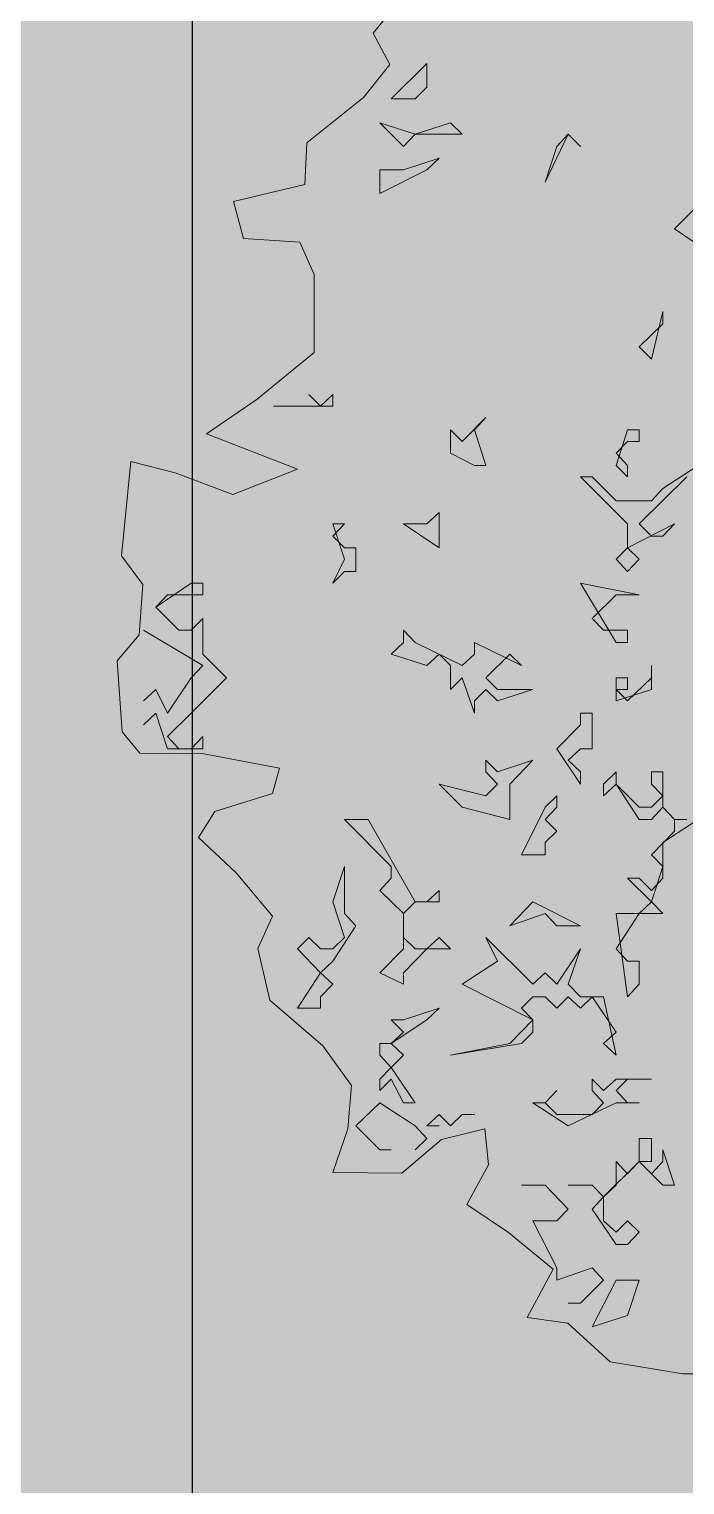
# Model space of a CAD drawing. Header units: millimetres. Extents: x 3866 to 35600, y -8896 to 9491.
# Drawn here: x 33080.551 to 33081.399, y -6655.279 to -6653.398 of the extents above; entities that cross this region are included whole.
import ezdxf

# ---------------------------------------------------------------- set-up
doc = ezdxf.new("R2010")
doc.units = ezdxf.units.MM
for name, color, linetype in [('благоустрый', 7, 'Continuous'), ('ВДМ', 7, 'Continuous'), ('КУЩІ', 108, 'Continuous')]:
    doc.layers.add(name, color=color, linetype=linetype)
doc.layers.add('Интерьер - Мебель_Ном_пера__4', color=7, linetype='Continuous', lineweight=20, true_color=0x029e21)

# ---------------------------------------------------------------- blocks, each defined once
blk = doc.blocks.new('Дерево лиственное 02 11_24')
at = {"layer": 'Интерьер - Мебель_Ном_пера__4', "linetype": 'Continuous'}
for p, q in [((-5401, 5709), (-5080, 6100)), ((-5236, 5397), (-5401, 5709)), ((-5495, 5071), (-5236, 5397)), ((-4872, 5409), (-5222, 5059)), ((-4872, 5173), (-4872, 5409)), ((-6057, 4624), (-5495, 5071)), ((-5222, 5059), (-4986, 5059)), ((-4986, 5059), (-4872, 5173)), ((-4986, 4709), (-5336, 4823)), ((-5336, 4823), (-5100, 4587)), ((-4636, 4823), (-4986, 4709)), ((-4522, 4709), (-4636, 4823)), ((-6077, 4213), (-6057, 4624)), ((-5100, 4587), (-4986, 4709)), ((-4986, 4709), (-4522, 4709)), ((-3472, 4709), (-3700, 4237)), ((-3586, 4587), (-3472, 4709)), ((-3472, 4709), (-3350, 4587)), ((-3350, 4587), (-3472, 4709)), ((-4750, 4473), (-5100, 4359)), ((-4872, 4359), (-4750, 4473)), ((-3700, 4237), (-3586, 4587)), ((-5100, 4359), (-5336, 4359)), ((-5336, 4359), (-5336, 4123)), ((-5336, 4123), (-4872, 4359)), ((-6783, 4046), (-6077, 4213)), ((-6683, 3679), (-6783, 4046)), ((-2186, 4009), (-2422, 3773)), ((-2422, 3773), (-2072, 3537)), ((-6127, 3643), (-6683, 3679)), ((-5986, 3323), (-6127, 3643)), ((-5986, 2553), (-5986, 3323)), ((-2650, 2487), (-2536, 2959)), ((-2536, 2959), (-2536, 2837)), ((-2536, 2837), (-2772, 2609)), ((-2772, 2609), (-2650, 2487)), ((-6548, 2093), (-5986, 2553)), ((-7049, 1748), (-6548, 2093)), ((-6386, 2023), (-5800, 2023)), ((-5922, 2023), (-6036, 2137)), ((-5800, 2137), (-5922, 2023)), ((-5800, 2023), (-5800, 2137)), ((-4286, 1909), (-4522, 1673)), ((-4400, 1787), (-4286, 1909)), ((-6148, 1399), (-7049, 1748)), ((-4522, 1673), (-4636, 1787)), ((-4636, 1787), (-4636, 1559)), ((-4286, 1437), (-4400, 1787)), ((-2886, 1787), (-3000, 1437)), ((-2772, 1787), (-2886, 1787)), ((-2772, 1673), (-2772, 1787)), ((-3000, 1559), (-2886, 1673)), ((-2886, 1673), (-2772, 1673)), ((-7891, 544), (-7797, 1476)), ((-7797, 1476), (-7359, 1364)), ((-4636, 1559), (-4400, 1437)), ((-2886, 1437), (-3000, 1559)), ((-7359, 1364), (-6789, 1150)), ((-6789, 1150), (-6148, 1399)), ((-4400, 1437), (-4286, 1437)), ((-3236, 1323), (-3350, 1323)), ((-3350, 1323), (-2886, 859)), ((-3000, 1087), (-3236, 1323)), ((-3000, 1437), (-2886, 1323)), ((-2886, 1323), (-2886, 1437)), ((-2772, 859), (-2300, 1323)), ((-2186, 1437), (-2536, 1209)), ((-2536, 1209), (-2650, 1087)), ((-2650, 1087), (-3000, 1087)), ((-4750, 973), (-4872, 859)), ((-4750, 623), (-4750, 973)), ((-5800, 737), (-5686, 859)), ((-5686, 859), (-5800, 859)), ((-5800, 859), (-5686, 509)), ((-5686, 623), (-5800, 737)), ((-4872, 859), (-5100, 859)), ((-5100, 859), (-4750, 623)), ((-2886, 623), (-2422, 859)), ((-2886, 859), (-2886, 623)), ((-2650, 737), (-2772, 859)), ((-2536, 737), (-2650, 737)), ((-2422, 859), (-2536, 737)), ((-5572, 623), (-5686, 623)), ((-5572, 387), (-5572, 623)), ((-2886, 623), (-3000, 509)), ((-2772, 509), (-2886, 623)), ((-7680, 260), (-7891, 544)), ((-5686, 509), (-5800, 273)), ((-3000, 509), (-2886, 387)), ((-2886, 387), (-2772, 509)), ((-5800, 273), (-5686, 387)), ((-5686, 387), (-5572, 387)), ((-7715, -239), (-7680, 260)), ((-7200, 273), (-7550, 37)), ((-7550, 37), (-7436, 159)), ((-7436, 159), (-7086, 159)), ((-7086, 273), (-7200, 273)), ((-7086, 159), (-7086, 273)), ((-2772, 159), (-3350, 273)), ((-3350, 273), (-3000, -313)), ((-3236, -77), (-3000, 159)), ((-3000, 159), (-2772, 159)), ((-7322, -191), (-7550, 37)), ((-7086, -77), (-7200, -191)), ((-7086, -427), (-7086, -77)), ((-3122, -191), (-3236, -77)), ((-7931, -493), (-7715, -239)), ((-7086, -541), (-7672, -191)), ((-7200, -191), (-7322, -191)), ((-4986, -313), (-5100, -191)), ((-5100, -191), (-5100, -313)), ((-3000, -191), (-3122, -191)), ((-2886, -191), (-3000, -191)), ((-2886, -313), (-2886, -191)), ((-6850, -663), (-7086, -427)), ((-5100, -313), (-5222, -427)), ((-5222, -427), (-4872, -541)), ((-4522, -541), (-4986, -313)), ((-4872, -541), (-4750, -427)), ((-4750, -427), (-4636, -541)), ((-4400, -427), (-4522, -541)), ((-3936, -541), (-4400, -313)), ((-4400, -313), (-4400, -427)), ((-4286, -663), (-4050, -427)), ((-4050, -427), (-3936, -541)), ((-3000, -313), (-2886, -313)), ((-7882, -1196), (-7931, -493)), ((-7200, -663), (-7086, -541)), ((-4636, -541), (-4636, -777)), ((-2650, -541), (-2650, -663)), ((-2650, -777), (-2650, -541)), ((-7436, -1013), (-7200, -663)), ((-7200, -1013), (-6850, -663)), ((-4636, -777), (-4522, -663)), ((-4522, -663), (-4400, -1013)), ((-4172, -777), (-4286, -663)), ((-2886, -663), (-3000, -663)), ((-3000, -663), (-3000, -891)), ((-2650, -663), (-2886, -891)), ((-2886, -777), (-2886, -663)), ((-7672, -891), (-7550, -777)), ((-7550, -777), (-7436, -1013)), ((-4400, -891), (-4286, -777)), ((-4286, -777), (-4172, -891)), ((-4172, -891), (-3822, -777)), ((-3822, -777), (-4172, -777)), ((-2886, -891), (-3000, -777)), ((-3000, -777), (-2886, -777)), ((-3000, -891), (-2650, -777)), ((-4400, -1013), (-4400, -891)), ((-7672, -1127), (-7550, -1013)), ((-7550, -1013), (-7436, -1363)), ((-7436, -1241), (-7200, -1013)), ((-3350, -1127), (-3586, -1363)), ((-3236, -1013), (-3350, -1013)), ((-3350, -1013), (-3350, -1127)), ((-3236, -1363), (-3236, -1013)), ((-7707, -1407), (-7882, -1196)), ((-7322, -1363), (-7436, -1241)), ((-7086, -1241), (-7200, -1363)), ((-7086, -1363), (-7086, -1241)), ((-7074, -1414), (-7707, -1407)), ((-7436, -1363), (-7086, -1363)), ((-7200, -1363), (-7322, -1363)), ((-6326, -1556), (-7074, -1414)), ((-3586, -1363), (-3350, -1713)), ((-3472, -1477), (-3350, -1363)), ((-3350, -1363), (-3236, -1363)), ((-6398, -1806), (-6326, -1556)), ((-4172, -1591), (-4286, -1477)), ((-4286, -1477), (-4286, -1591)), ((-3822, -1477), (-4172, -1591)), ((-4050, -1713), (-3822, -1477)), ((-3350, -1591), (-3472, -1477)), ((-4286, -1827), (-4750, -1713)), ((-4750, -1713), (-4522, -1941)), ((-4286, -1591), (-4172, -1713)), ((-4172, -1713), (-4286, -1827)), ((-4050, -2063), (-4050, -1713)), ((-3350, -1713), (-3350, -1591)), ((-3000, -1591), (-3122, -1713)), ((-3122, -1713), (-3122, -1827)), ((-3122, -1827), (-3000, -1713)), ((-3000, -1713), (-3000, -1591)), ((-2772, -1941), (-3000, -1713)), ((-3000, -1713), (-2772, -2063)), ((-2536, -1591), (-2650, -1591)), ((-2650, -1591), (-2650, -1713)), ((-2650, -1713), (-2536, -1827)), ((-2536, -1941), (-2536, -1591)), ((-6968, -1984), (-6398, -1806)), ((-3586, -1827), (-3700, -1941)), ((-3586, -1941), (-3586, -1827)), ((-2536, -1827), (-2650, -1941)), ((-7127, -2240), (-6968, -1984)), ((-4522, -1941), (-4050, -2063)), ((-3700, -1941), (-3936, -2413)), ((-3700, -2063), (-3586, -1941)), ((-2650, -1941), (-2772, -1941)), ((-2650, -2063), (-2536, -1941)), ((-2422, -2063), (-2536, -1941)), ((-2536, -1941), (-2422, -2063)), ((-5450, -2063), (-5686, -2063)), ((-5686, -2063), (-5222, -2527)), ((-4986, -2877), (-5450, -2063)), ((-3586, -2177), (-3700, -2063)), ((-2772, -2063), (-2650, -2063)), ((-2536, -2291), (-2186, -2063)), ((-2300, -2063), (-2422, -2063)), ((-2422, -2063), (-2422, -2177)), ((-6754, -2589), (-7127, -2240)), ((-3700, -2291), (-3586, -2177)), ((-3700, -2413), (-3700, -2291)), ((-2422, -2177), (-2650, -2413)), ((-2536, -2527), (-2536, -2291)), ((-3936, -2413), (-3700, -2413)), ((-2650, -2413), (-2536, -2527)), ((-6398, -3017), (-6754, -2589)), ((-5686, -2527), (-5800, -2877)), ((-5686, -2991), (-5686, -2527)), ((-5222, -2527), (-5222, -2641)), ((-2650, -2877), (-2536, -2527)), ((-2536, -2527), (-2536, -2641)), ((-5222, -2641), (-5336, -2763)), ((-2772, -2641), (-2886, -2641)), ((-2886, -2641), (-2650, -2877)), ((-2650, -2763), (-2772, -2641)), ((-2536, -2641), (-2650, -2763)), ((-5336, -2763), (-5100, -2991)), ((-4750, -2763), (-4872, -2877)), ((-4750, -2877), (-4750, -2763)), ((-6540, -3337), (-6398, -3017)), ((-5800, -2877), (-5686, -3227)), ((-5572, -3113), (-5686, -2991)), ((-5100, -2991), (-4986, -2877)), ((-5100, -3227), (-5100, -2991)), ((-5100, -2991), (-5100, -3341)), ((-4986, -2877), (-4750, -2877)), ((-4872, -2877), (-4986, -2877)), ((-3822, -2877), (-4050, -3113)), ((-4050, -3113), (-3700, -2991)), ((-3350, -3113), (-3822, -2877)), ((-3700, -2991), (-3586, -3113)), ((-3000, -3341), (-2772, -2991)), ((-2772, -2991), (-3000, -2991)), ((-3000, -2991), (-2886, -3813)), ((-2650, -2877), (-2772, -2991)), ((-2772, -2991), (-2536, -2991)), ((-2536, -2991), (-2650, -2877)), ((-5800, -3463), (-5572, -3113)), ((-3586, -3113), (-3350, -3113)), ((-6036, -3227), (-6150, -3341)), ((-5922, -3341), (-6036, -3227)), ((-5686, -3227), (-5800, -3341)), ((-4986, -3341), (-5100, -3227)), ((-4750, -3227), (-4872, -3341)), ((-4636, -3341), (-4750, -3227)), ((-3822, -3691), (-4286, -3227)), ((-4286, -3227), (-4172, -3463)), ((-6424, -3849), (-6540, -3337)), ((-6150, -3341), (-5922, -3577)), ((-5800, -3341), (-5922, -3341)), ((-5100, -3341), (-5336, -3577)), ((-5100, -3577), (-4872, -3341)), ((-4872, -3341), (-4986, -3341)), ((-4872, -3341), (-4636, -3341)), ((-3350, -3341), (-3586, -3691)), ((-3472, -3691), (-3350, -3341)), ((-2886, -3463), (-3000, -3341)), ((-5922, -3577), (-6150, -3927)), ((-5922, -3577), (-5800, -3463)), ((-5800, -3691), (-5922, -3577)), ((-5336, -3577), (-5100, -3691)), ((-5100, -3691), (-5100, -3577)), ((-4172, -3463), (-4522, -3691)), ((-3700, -3577), (-3822, -3691)), ((-3586, -3691), (-3700, -3577)), ((-2772, -3463), (-2886, -3463)), ((-2772, -3691), (-2772, -3463)), ((-5922, -3813), (-5800, -3691)), ((-4522, -3691), (-3822, -4041)), ((-3350, -3813), (-3472, -3691)), ((-2886, -3813), (-2772, -3691)), ((-5899, -4299), (-6424, -3849)), ((-5922, -3927), (-5922, -3813)), ((-3936, -3927), (-3822, -3813)), ((-3822, -3813), (-3700, -3813)), ((-3700, -3813), (-3586, -3927)), ((-3586, -3927), (-3472, -3813)), ((-3472, -3813), (-3350, -3927)), ((-3350, -3927), (-3236, -3813)), ((-3122, -3813), (-3350, -3813)), ((-3236, -3813), (-3000, -4163)), ((-3000, -4391), (-3122, -3813)), ((-6150, -3927), (-5922, -3927)), ((-4750, -3927), (-5100, -4041)), ((-4872, -4041), (-4750, -3927)), ((-3822, -4041), (-3936, -3927)), ((-5222, -4277), (-4872, -4041)), ((-5100, -4041), (-5222, -4041)), ((-5222, -4041), (-5100, -4163)), ((-5100, -4163), (-5222, -4277)), ((-3822, -4041), (-4050, -4277)), ((-3936, -4277), (-3822, -4163)), ((-3822, -4163), (-3822, -4041)), ((-3000, -4163), (-3122, -4277)), ((-5614, -4690), (-5899, -4299)), ((-5222, -4277), (-5336, -4277)), ((-5336, -4277), (-5336, -4391)), ((-5100, -4391), (-5222, -4277)), ((-4050, -4277), (-4636, -4391)), ((-4636, -4391), (-3936, -4277)), ((-3122, -4277), (-3000, -4391)), ((-5336, -4391), (-5222, -4513)), ((-5222, -4513), (-5100, -4391)), ((-5222, -4513), (-5336, -4627)), ((-4986, -4863), (-5222, -4513)), ((-5650, -5118), (-5614, -4690)), ((-5336, -4627), (-5336, -4741)), ((-5336, -4741), (-5222, -4627)), ((-5222, -4627), (-5100, -4863)), ((-3700, -4863), (-3586, -4741)), ((-3586, -4741), (-3700, -4863)), ((-3122, -4741), (-3236, -4627)), ((-3236, -4627), (-3236, -4741)), ((-3236, -4741), (-3122, -4863)), ((-3000, -4627), (-3122, -4741)), ((-3000, -4741), (-2886, -4627)), ((-2650, -4627), (-3000, -4627)), ((-2886, -4863), (-3000, -4741)), ((-2886, -4627), (-2650, -4627)), ((-5572, -5091), (-5336, -4863)), ((-5336, -4863), (-4986, -5091)), ((-5100, -4863), (-4986, -4863)), ((-3700, -4863), (-3822, -4863)), ((-3822, -4863), (-3472, -5091)), ((-3586, -4977), (-3700, -4863)), ((-3472, -5091), (-3000, -4863)), ((-3122, -4863), (-3236, -4977)), ((-3000, -4863), (-2772, -4863)), ((-2772, -4863), (-2886, -4863)), ((-4750, -4977), (-4872, -5091)), ((-4636, -5091), (-4750, -4977)), ((-4522, -4977), (-4636, -5091)), ((-4400, -4977), (-4522, -4977)), ((-3236, -4977), (-3586, -4977)), ((-5801, -5550), (-5650, -5118)), ((-5336, -5327), (-5572, -5091)), ((-4986, -5091), (-4872, -5213)), ((-4872, -5091), (-4750, -5091)), ((-4297, -5118), (-4724, -5225)), ((-4261, -5474), (-4297, -5118)), ((-4724, -5225), (-5116, -5556)), ((-4872, -5213), (-4986, -5327)), ((-2650, -5213), (-2772, -5213)), ((-2772, -5213), (-2772, -5441)), ((-2650, -5441), (-2650, -5213)), ((-5222, -5327), (-5336, -5327)), ((-3122, -5791), (-2772, -5441)), ((-2886, -5563), (-3000, -5441)), ((-3000, -5441), (-3000, -5677)), ((-2772, -5441), (-2886, -5563)), ((-2772, -5441), (-2536, -5677)), ((-2650, -5563), (-2772, -5441)), ((-2772, -5441), (-2650, -5441)), ((-2536, -5441), (-2650, -5563)), ((-2422, -5677), (-2536, -5327)), ((-2536, -5327), (-2536, -5441)), ((-5116, -5556), (-5801, -5550)), ((-4475, -5866), (-4261, -5474)), ((-3936, -5677), (-3700, -5677)), ((-3700, -5677), (-3472, -5913)), ((-3236, -5677), (-3472, -5677)), ((-3472, -5677), (-3236, -5677)), ((-3122, -5791), (-3236, -5677)), ((-3236, -5677), (-3122, -5791)), ((-3000, -5677), (-3122, -5791)), ((-2536, -5677), (-2422, -5677)), ((-4064, -6145), (-4475, -5866)), ((-3122, -5791), (-3236, -5913)), ((-3122, -6027), (-3122, -5791)), ((-3586, -6027), (-3822, -6027)), ((-3822, -6027), (-3586, -6491)), ((-3472, -5913), (-3586, -6027)), ((-3236, -5913), (-3000, -6263)), ((-3000, -6141), (-3122, -6027)), ((-2886, -6027), (-3000, -6141)), ((-2772, -6141), (-2886, -6027)), ((-3620, -6507), (-4064, -6145)), ((-2886, -6263), (-2772, -6141)), ((-3000, -6263), (-2886, -6263)), ((-3878, -6984), (-3620, -6507)), ((-3586, -6491), (-3586, -6613)), ((-3586, -6613), (-3236, -6491)), ((-3122, -6613), (-3350, -6841)), ((-3236, -6491), (-3122, -6613)), ((-3000, -6613), (-3236, -7077)), ((-2772, -6613), (-3000, -6613)), ((-2886, -6963), (-2772, -6613)), ((-3350, -6841), (-3472, -6841)), ((-3477, -7041), (-3878, -6984)), ((-3059, -7423), (-3477, -7041)), ((-3236, -7077), (-2886, -6963)), ((-2338, -7539), (-3059, -7423)), ((-1875, -7539), (-2338, -7539))]:
    blk.add_line(p, q, dxfattribs=at)

msp = doc.modelspace()

# ---------------------------------------------------------------- hatches: boundary and pattern name
at = {"layer": 'ВДМ', "transparency": 33554585}
h = msp.add_hatch(color=9, dxfattribs=at)
h.dxf.hatch_style = 1
h.paths.add_polyline_path([(33080.7621, -6658.1363), (33086.5068, -6658.1416), (33086.503, -6661.6807), (33086.503, -6662.9975), (33083.7621, -6662.9975, -0.414214), (33080.7621, -6659.9975)], flags=16)
edge = h.paths.add_edge_path()
edge.add_line((33082.4389, -6648.3459), (33087.6464, -6648.3446))
edge.add_line((33087.6464, -6648.3446), (33087.6464, -6647.6225))
edge.add_line((33087.6464, -6647.6225), (33082.7621, -6647.6225))
edge.add_arc((33082.7621, -6650.6225), 3, 90, 180)
edge.add_line((33079.7621, -6650.6225), (33079.7621, -6660.9975))
edge.add_arc((33082.7621, -6660.9975), 3, 180, 270)
edge.add_line((33082.7621, -6663.9975), (33087.0049, -6663.9975))
edge.add_line((33087.0049, -6663.9975), (33087.0049, -6662.9975))
edge.add_line((33087.0049, -6662.9975), (33087.0049, -6655.2016))
edge.add_line((33087.0049, -6655.2016), (33086.5094, -6655.2016))
edge.add_line((33086.5094, -6655.2016), (33086.5068, -6657.6416))
edge.add_line((33086.5068, -6657.6416), (33080.7621, -6657.6363))
edge.add_line((33080.7621, -6657.6363), (33080.7621, -6651.6225))
edge.add_arc((33083.7621, -6651.6225), 3, 116.1696, 180, ccw=False)
edge.add_line((33082.439, -6648.93), (33082.4389, -6648.3459))
at = {"layer": 'ВДМ', "true_color": 0x139b48, "transparency": 33554585}
h = msp.add_hatch(color=114, dxfattribs=at)
h.dxf.hatch_style = 1
h.paths.add_polyline_path([(33122.3871, -6661.1225), (33110.2621, -6661.1225), (33099.8871, -6661.1225), (33099.8871, -6662.9975), (33122.3871, -6662.9975)], flags=17)
h.paths.add_polyline_path([(33081.6268, -6658.1371), (33080.7621, -6658.1363), (33080.7621, -6659.9975, 0.414214), (33083.7621, -6662.9975), (33086.503, -6662.9975), (33086.503, -6661.6807, -0.500594)])
edge = h.paths.add_edge_path()
edge.add_line((33145.7266, -6648.9145), (33082.439, -6648.93))
edge.add_arc((33083.7621, -6651.6225), 3, 116.1696, 151.1672)
edge.add_line((33081.134, -6650.1757), (33132.7621, -6650.1757))
edge.add_line((33132.7621, -6650.1757), (33132.7621, -6653.1757))
edge.add_line((33132.7621, -6653.1757), (33080.7621, -6653.1757))
edge.add_line((33080.7621, -6653.1757), (33080.7621, -6657.6363))
edge.add_line((33080.7621, -6657.6363), (33081.6268, -6657.6371))
edge.add_line((33081.6268, -6657.6371), (33081.6294, -6655.1963))
edge.add_line((33081.6294, -6655.1963), (33086.5094, -6655.2016))
edge.add_line((33086.5094, -6655.2016), (33087.0049, -6655.2016))
edge.add_line((33087.0049, -6655.2016), (33087.0049, -6662.9975))
edge.add_line((33087.0049, -6662.9975), (33098.1371, -6662.9975))
edge.add_line((33098.1371, -6662.9975), (33098.1371, -6661.1225))
edge.add_line((33098.1371, -6661.1225), (33087.7621, -6661.1225))
edge.add_line((33087.7621, -6661.1225), (33087.7621, -6653.6225))
edge.add_line((33087.7621, -6653.6225), (33110.2621, -6653.6225))
edge.add_line((33110.2621, -6653.6225), (33132.7621, -6653.6225))
edge.add_line((33132.7621, -6653.6225), (33132.7621, -6661.1225))
edge.add_line((33132.7621, -6661.1225), (33124.1371, -6661.1225))
edge.add_line((33124.1371, -6661.1225), (33124.1371, -6662.9975))
edge.add_line((33124.1371, -6662.9975), (33137.8474, -6662.9975))
edge.add_line((33137.8474, -6662.9975), (33137.8474, -6656.7684))
edge.add_line((33137.8474, -6656.7684), (33145.7266, -6656.7684))
edge.add_line((33145.7266, -6656.7684), (33145.7266, -6654.0411))
edge.add_line((33145.7266, -6654.0411), (33140.8466, -6654.0411))
edge.add_line((33140.8466, -6654.0411), (33140.8466, -6649.1611))
edge.add_line((33140.8466, -6649.1611), (33145.7266, -6649.1611))
edge.add_line((33145.7266, -6649.1611), (33145.7266, -6648.9145))

# ---------------------------------------------------------------- linework, layer by layer
at = {"layer": 'благоустрый'}
msp.add_lwpolyline([(33145.7266, -6648.6225), (33083.7621, -6648.6225, 0.414214), (33080.7621, -6651.6225), (33080.7621, -6657.6363)], format="xyb", dxfattribs=at)
msp.add_lwpolyline([(33080.7621, -6651.6225), (33080.7621, -6657.6363)], dxfattribs=at)

# ---------------------------------------------------------------- block references
at = {"layer": 'КУЩІ', "linetype": 'Continuous', "xscale": 0.0001307448670890075, "yscale": 0.0001307448670890075, "zscale": 0.0001307448670890075}
msp.add_blockref('Дерево лиственное 02 11_24', (33081.7024, -6654.15), dxfattribs=at)

doc.saveas('drawing.dxf')
